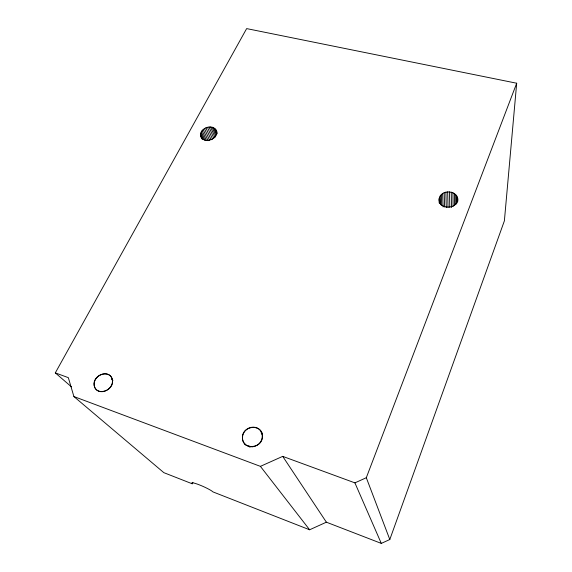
<?xml version="1.0" encoding="UTF-8"?>
<svg xmlns="http://www.w3.org/2000/svg" width="572" height="572" viewBox="0 0 572 572"><rect width="100%" height="100%" fill="white"/><g stroke="black" fill="none" stroke-linecap="round" stroke-linejoin="round"><path stroke-width="0.86" d="M457.636 198.713C458.243 209.76 438.138 210.11 439.139 198.791C441.048 188.088 460.346 190.526 457.607 202.009M516.688 83.226L504.39 220.842L389.804 539.518L381.295 543.4L326.376 522.186L282.711 456.363L260.403 466.359L73.902 396.546L68.333 377.656L55.312 372.88L246.646 28.6L516.688 83.226L366.309 477.72L389.804 539.518M216.259 130.352C219.469 139.089 203.124 144.938 200.558 135.757C199.571 127.256 214.529 123.066 216.917 131.946M73.902 396.546L163.835 472.658L192.228 483.783L192.893 482.346M192.228 483.783A11.898 1.473 24 0 1 199.342 484.863A11.898 1.473 24 0 1 213.006 491.92L309.624 529.779L326.376 522.186M282.711 456.363L354.912 482.868L366.309 477.72M55.312 372.88L71.479 386.879M111.697 379.329L112.934 380.552M260.403 466.359L309.624 529.779M244.444 443.507L245.502 444.88M248.827 445.817L249.892 447.211M261.125 432.825L262.605 434.985M261.111 431.796L262.09 433.233M200.558 135.757L201.952 138.924M200.5 134.47L202.595 139.225M201.308 131.853L205.126 140.598M200.751 133.147L203.539 139.504M354.912 482.868L381.295 543.4M202.138 130.623L206.292 140.183M203.217 129.515L208.036 140.683M204.497 128.571L209.638 140.548M205.934 127.813L211.047 139.804M207.479 127.284L212.555 139.282M209.059 126.998L213.771 138.202M210.625 126.963L214.972 137.38M212.112 127.191L215.773 136M213.47 127.663L216.452 134.87M214.643 128.364L216.952 133.97M215.587 129.272L217.231 133.276M439.139 198.791L439.189 202.953M439.546 197.311L439.782 203.518M440.29 195.91L440.612 204.797M441.341 194.652L441.706 205.334M442.656 193.586L443.086 206.957M444.194 192.743L444.608 207.028M445.888 192.156L446.282 207.514M447.676 191.856L448.019 207.221M449.485 191.842L449.778 207.221M451.258 192.128L451.501 207.5M452.924 192.692L453.096 206.356M454.411 193.522L454.526 205.47M455.677 194.58L455.748 204.404M456.656 195.831L456.699 203.854M457.321 197.226L457.335 201.68M112.477 380.394C114.135 390.783 95.746 396.925 94.115 384.97C92.585 374.674 110.732 368.575 112.477 380.394M262.369 436.429C262.87 448.691 241.892 450.607 242.449 437.43C242.078 425.296 262.791 423.387 262.369 436.429M252.788 446.753A10.31 9.481 -40.9 0 0 260.839 431.066A10.31 9.481 -40.9 0 0 243.593 433.133A10.31 9.481 -40.9 0 0 252.788 446.753M102.867 391.634A9.881 8.237 -41.1 0 0 111.483 377.248A9.881 8.237 -41.1 0 0 95.553 379.3A9.881 8.237 -41.1 0 0 102.867 391.634"/></g></svg>
